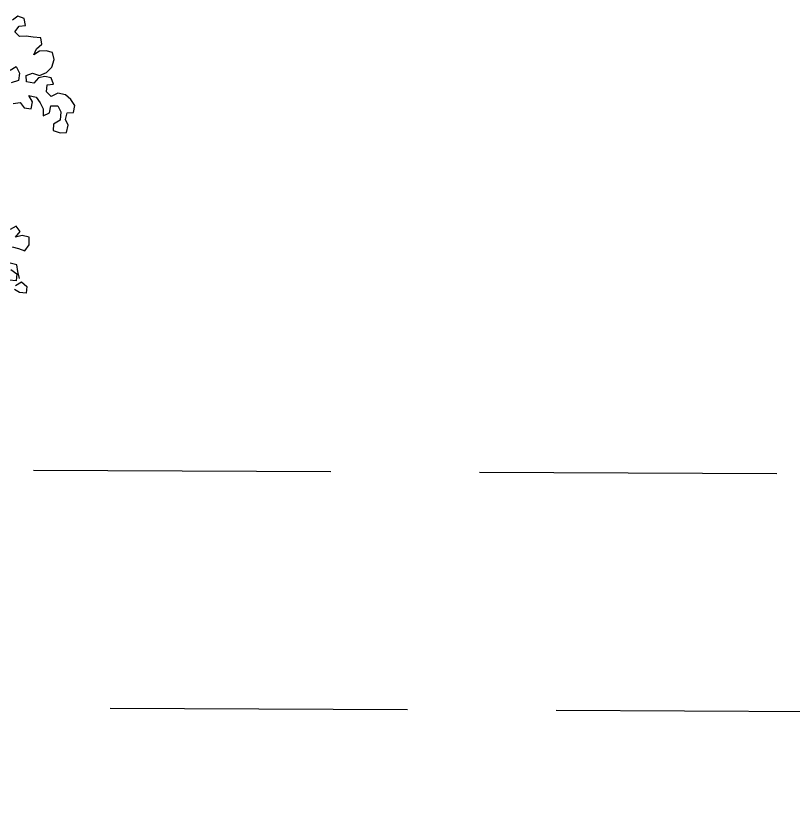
# Model space of a CAD drawing. Header units: metres. Extents: x 750563 to 756046, y 4495933 to 4497284.
# Drawn here: x 755678.709 to 755680.017, y 4496171.442 to 4496172.789 of the extents above; entities that cross this region are included whole.
import ezdxf

# ---------------------------------------------------------------- set-up
doc = ezdxf.new("R2010")
doc.units = ezdxf.units.M
doc.linetypes.add('kv_TRAZOS', pattern=[0.75, 0.5, -0.25])
doc.layers.add('00_DETALLES', color=7, linetype='Continuous', true_color=0xe0f0d1)
doc.layers.add('00TRAMA16', color=16, linetype='Continuous')

# ---------------------------------------------------------------- blocks, each defined once
blk = doc.blocks.new('Arbol21')
for points in [[(-2.2505, 4.7154), (-2.2802, 4.7203), (-2.2975, 4.6981), (-2.3271, 4.6931), (-2.3321, 4.7227), (-2.3173, 4.7499), (-2.347, 4.7425), (-2.3642, 4.7178), (-2.3766, 4.693), (-2.3765, 4.6634), (-2.4037, 4.6757), (-2.4087, 4.7054), (-2.4384, 4.7053), (-2.4507, 4.6806), (-2.4482, 4.646), (-2.421, 4.6288), (-2.4185, 4.6016), (-2.4481, 4.5917), (-2.4753, 4.5941), (-2.4828, 4.6238), (-2.4704, 4.6485), (-2.4779, 4.6757), (-2.5051, 4.6781), (-2.51, 4.7078), (-2.4927, 4.7325), (-2.4705, 4.7523), (-2.4384, 4.7597), (-2.4112, 4.7449), (-2.3915, 4.7647), (-2.394, 4.7944), (-2.4211, 4.7968), (-2.4113, 4.824), (-2.3841, 4.829), (-2.3569, 4.824), (-2.3371, 4.8018), (-2.3075, 4.8068), (-2.305, 4.834), (-2.3322, 4.8438), (-2.3619, 4.8339), (-2.3915, 4.8463), (-2.4138, 4.8685), (-2.4237, 4.9006), (-2.4163, 4.9303), (-2.3891, 4.9377), (-2.362, 4.9352), (-2.3372, 4.9204), (-2.3496, 4.9451), (-2.3719, 4.9649), (-2.367, 4.9921), (-2.3348, 4.9946), (-2.3052, 4.9995), (-2.278, 4.9971), (-2.2582, 5.0169), (-2.2756, 5.0416), (-2.3027, 5.044), (-2.2978, 5.0737), (-2.2707, 5.0836), (-2.2484, 5.0663)], [(-2.2383, 4.8563), (-2.263, 4.8711), (-2.2779, 4.8439), (-2.2729, 4.8118), (-2.2432, 4.8019)], [(-2.2782, 3.9798), (-2.2709, 4.0095), (-2.2659, 4.0367), (-2.2388, 4.0441)], [(-2.2412, 4.0169), (-2.2659, 3.9996), (-2.2634, 3.9699), (-2.2338, 3.9724)], [(-2.2462, 4.1133), (-2.2734, 4.1059), (-2.3006, 4.0959), (-2.3179, 4.1206), (-2.3179, 4.1528), (-2.2883, 4.1602), (-2.2611, 4.1528), (-2.2809, 4.1775), (-2.2636, 4.1998), (-2.2389, 4.185)], [(-2.2609, 3.9502), (-2.2856, 3.965), (-2.3079, 3.9452), (-2.3054, 3.918), (-2.2782, 3.9205), (-2.256, 3.9329)]]:
    blk.add_lwpolyline(points)

msp = doc.modelspace()

# ---------------------------------------------------------------- linework, layer by layer
at = {"layer": '00TRAMA16', "color": 80, "linetype": 'kv_TRAZOS', "flags": 128}
msp.add_lwpolyline([(755712.23323, 4496172.1752), (755698.46595, 4496171.84178), (755687.75159, 4496171.9808), (755678.28956, 4496172.02714), (755674.19251, 4496172.19944)], dxfattribs=at)
at = {"layer": '00TRAMA16', "linetype": 'kv_TRAZOS', "flags": 128}
msp.add_lwpolyline([(755711.61236, 4496171.76004), (755698.46819, 4496171.44172), (755687.74801, 4496171.58081), (755678.28017, 4496171.62718), (755674.83144, 4496171.77222)], dxfattribs=at)

# ---------------------------------------------------------------- block references
at = {"layer": '00_DETALLES', "xscale": -0.4000000000000057, "yscale": 0.3999999999996362, "zscale": 0.4}
msp.add_blockref('Arbol21', (755677.80396, 4496170.75588), dxfattribs=at)

doc.saveas('drawing.dxf')
